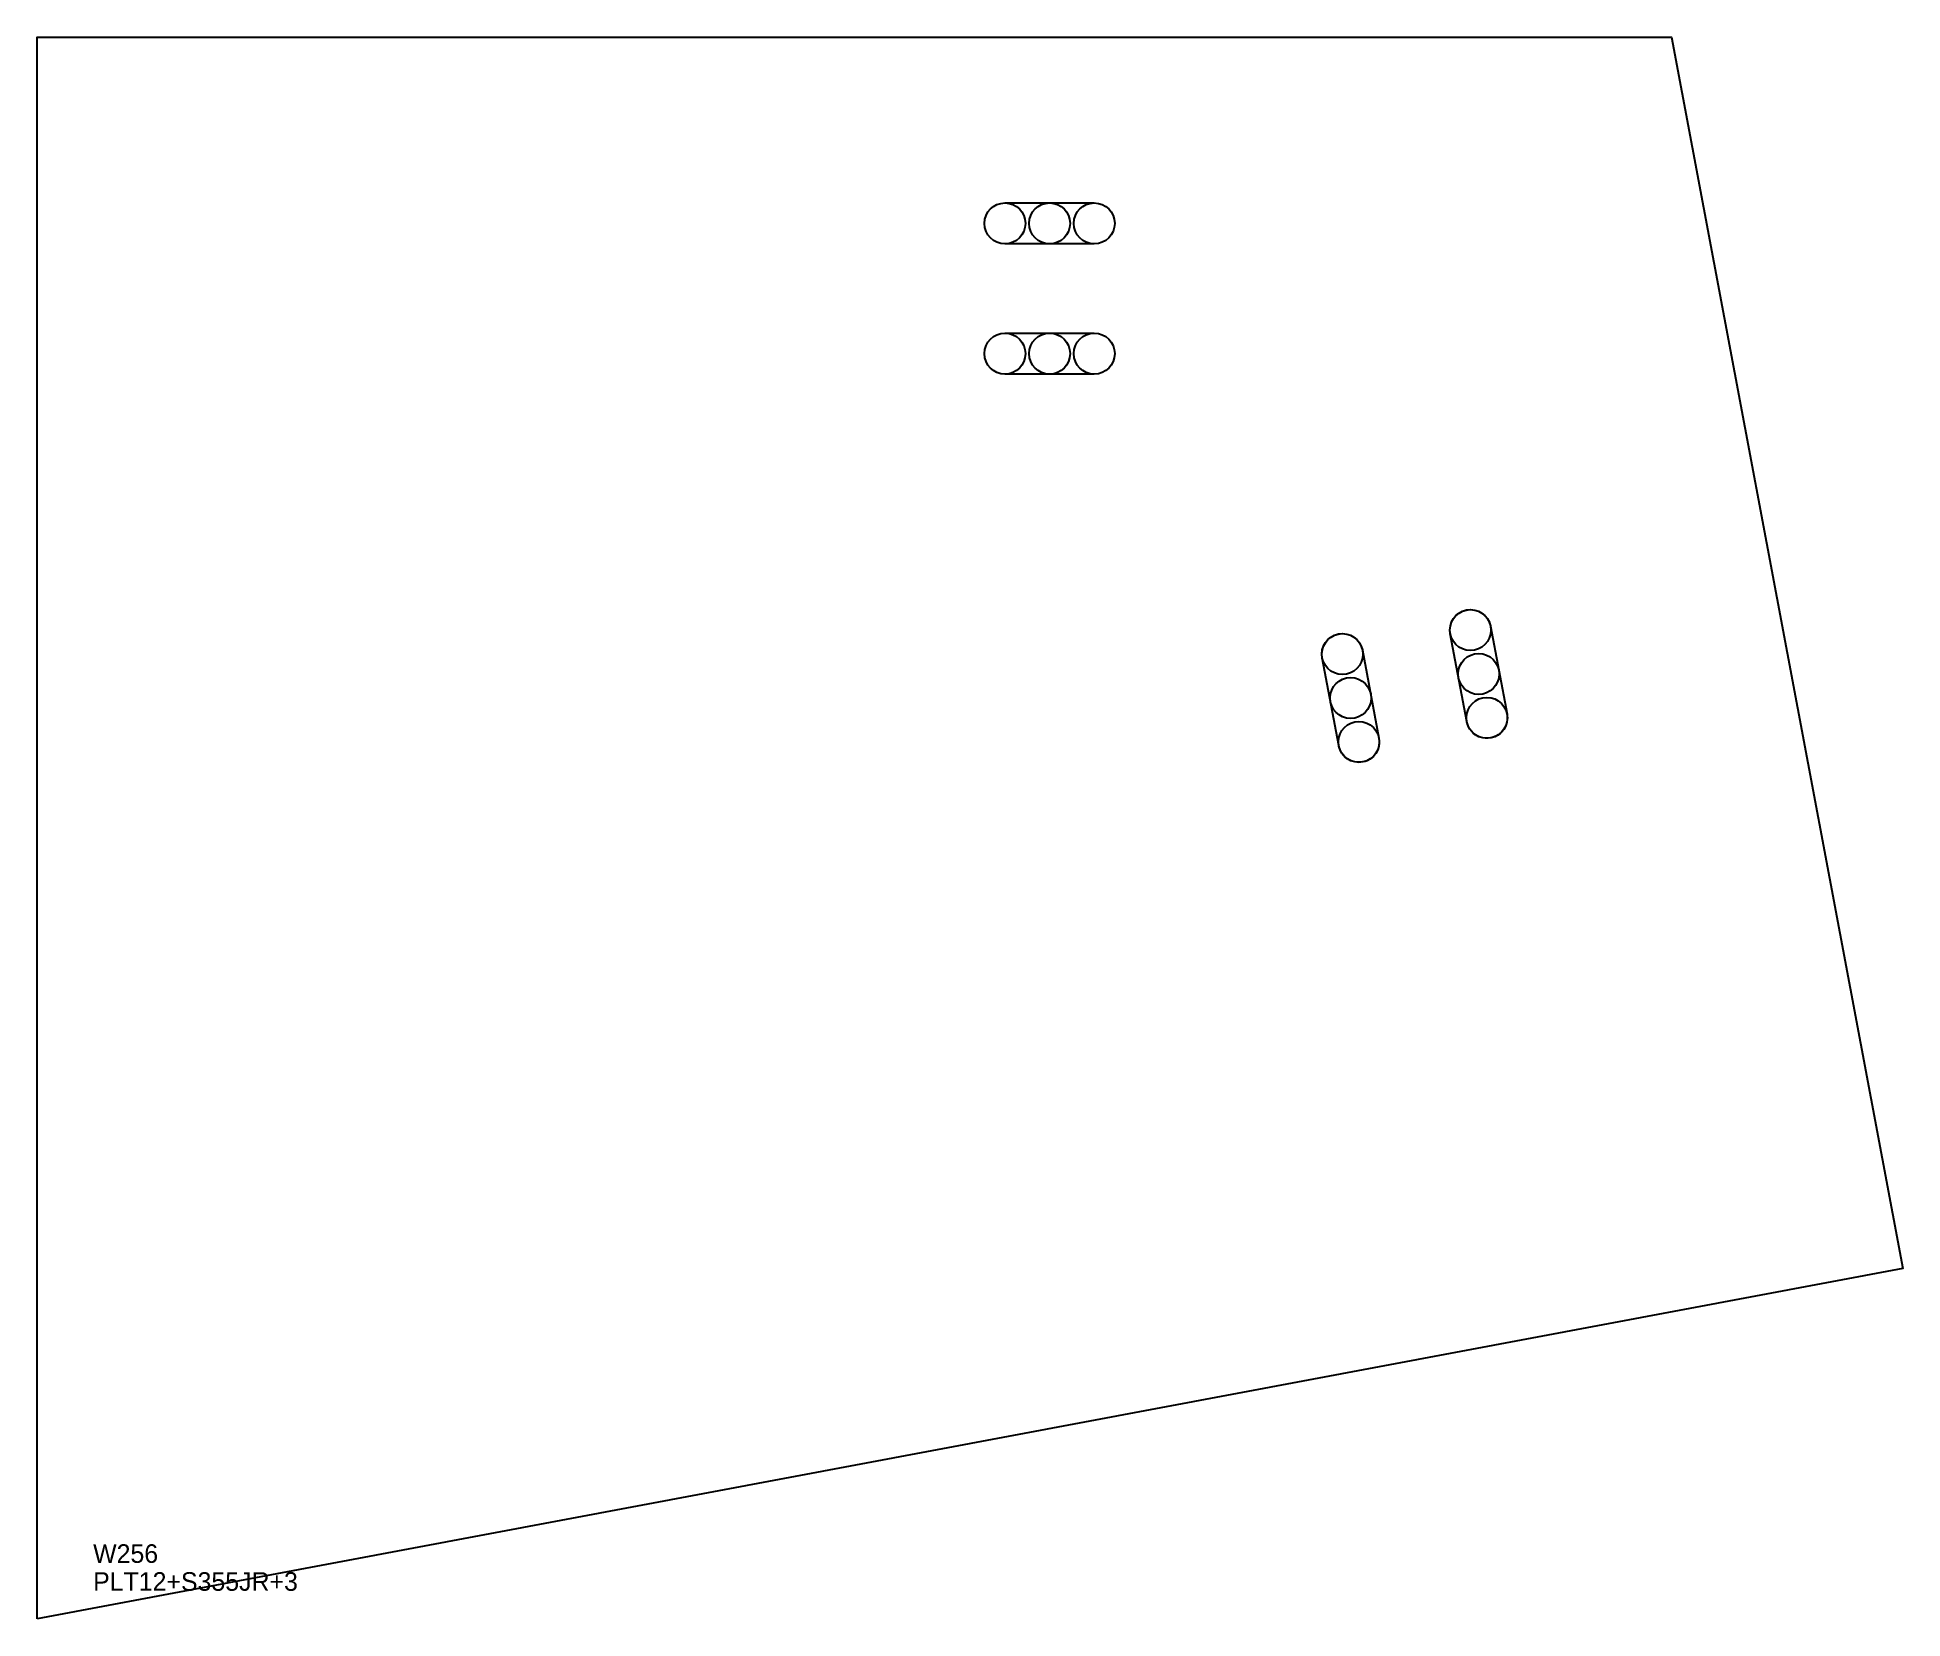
# Model space of a CAD drawing. Extents: x 0 to 1002, y 0 to 850.
import ezdxf

# ---------------------------------------------------------------- set-up
doc = ezdxf.new("R2010")
doc.units = 0
for name, color, linetype in [('22', 7, 'CONTINUOUS'), ('CUT', 7, 'CONTINUOUS'), ('LAYOUT', 4, 'CONTINUOUS'), ('SCRIBE', 3, 'CONTINUOUS'), ('TEXT', 7, 'CONTINUOUS')]:
    doc.layers.add(name, color=color, linetype=linetype)

msp = doc.modelspace()

# ---------------------------------------------------------------- linework, layer by layer
at = {"layer": '22', "color": 7, "linetype": 'CONTINUOUS'}
for centre, radius in [((520.01, 749.98), 11), ((544.01, 749.98), 11), ((568.01, 749.98), 11), ((520.01, 679.98), 11), ((544.01, 679.98), 11), ((568.01, 679.98), 11), ((770.157, 531.385), 11), ((701.357, 518.465), 11), ((774.589, 507.797), 11), ((705.789, 494.877), 11), ((779.02, 484.21), 11), ((710.22, 471.29), 11), ((0, 0), 0), ((0, 0), 0), ((0, 0), 0), ((0, 0), 0)]:
    msp.add_circle(centre, radius, dxfattribs=at)
at = {"layer": 'CUT', "color": 7, "linetype": 'CONTINUOUS'}
msp.add_lwpolyline([(0, 0), (0, 850), (878.2, 850), (1002.48, 188.27)], close=True, dxfattribs=at)
at = {"layer": 'LAYOUT', "color": 4, "linetype": 'CONTINUOUS'}
for points in [[(520.01, 738.98, -1), (520.01, 760.98), (568.01, 760.98, -1), (568.01, 738.98)], [(520.01, 668.98, -1), (520.01, 690.98), (568.01, 690.98, -1), (568.01, 668.98)], [(789.831, 486.241, -1), (768.209, 482.179), (759.347, 529.354, -1), (780.968, 533.416)], [(721.031, 473.321, -1), (699.409, 469.259), (690.547, 516.434, -1), (712.168, 520.496)]]:
    msp.add_lwpolyline(points, format="xyb", close=True, dxfattribs=at)

# ---------------------------------------------------------------- texts
at = {"layer": 'SCRIBE', "color": 3}
msp.add_text('W256', height=10, dxfattribs=at).set_placement((30, 30))
at = {"layer": 'TEXT', "color": 7}
msp.add_text('PLT12+S355JR+3', height=10, dxfattribs=at).set_placement((30, 15))

doc.saveas('drawing.dxf')
